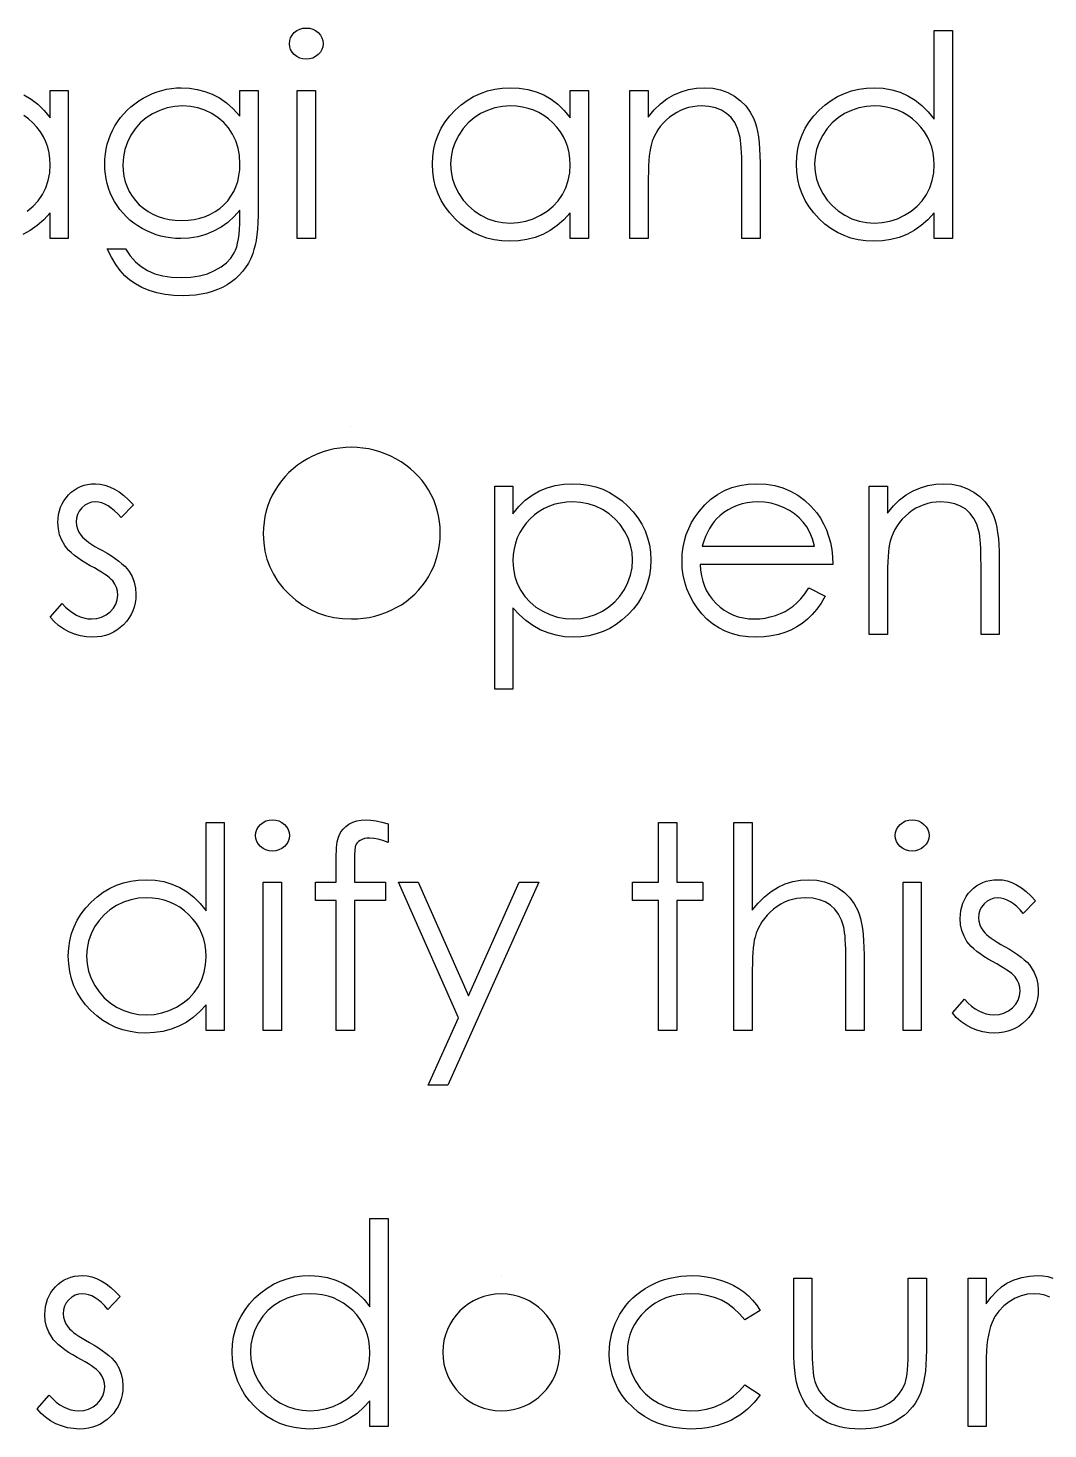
# Model space of a CAD drawing. Header units: millimetres. Extents: x 25 to 318, y 0 to 139.
# Drawn here: x 92.44 to 110.04, y 114.81 to 138.99 of the extents above; entities that cross this region are included whole.
import ezdxf

# ---------------------------------------------------------------- set-up
doc = ezdxf.new("R2010")
doc.units = ezdxf.units.MM

msp = doc.modelspace()

# ---------------------------------------------------------------- linework, layer by layer
at = {"color": 7, "linetype": 'Continuous'}
for p, q in [((98.007, 132.113), (98.007, 132.113)), ((100.611, 117.459), (100.611, 117.459))]:
    msp.add_line(p, q, dxfattribs=at)
at = {"color": 7, "linetype": 'Continuous', "flags": 128}
for points in [[(97.242, 138.991), (97.301, 138.986), (97.355, 138.971), (97.404, 138.946), (97.449, 138.912), (97.487, 138.87), (97.514, 138.824), (97.53, 138.774), (97.535, 138.72), (97.535, 138.72), (97.53, 138.668), (97.514, 138.619), (97.487, 138.573), (97.449, 138.532), (97.404, 138.497), (97.355, 138.472), (97.301, 138.457), (97.242, 138.452), (97.242, 138.452), (97.185, 138.457), (97.132, 138.472), (97.083, 138.497), (97.038, 138.532), (97.001, 138.573), (96.974, 138.619), (96.958, 138.668), (96.952, 138.72), (96.952, 138.72), (96.958, 138.774), (96.974, 138.824), (97.001, 138.87), (97.038, 138.912), (97.083, 138.946), (97.132, 138.971), (97.185, 138.986), (97.242, 138.991)], [(108.394, 138.946), (108.394, 135.356), (108.394, 135.356), (108.08, 135.356), (108.08, 135.356), (108.08, 135.799), (108.08, 135.799), (107.972, 135.681), (107.857, 135.58), (107.735, 135.496), (107.608, 135.428), (107.474, 135.377), (107.334, 135.341), (107.188, 135.318), (107.036, 135.311), (107.036, 135.311), (106.9, 135.318), (106.77, 135.336), (106.644, 135.366), (106.524, 135.408), (106.409, 135.463), (106.298, 135.529), (106.193, 135.608), (106.093, 135.699), (106.001, 135.799), (105.922, 135.903), (105.855, 136.013), (105.8, 136.129), (105.757, 136.249), (105.727, 136.375), (105.708, 136.506), (105.702, 136.642), (105.702, 136.642), (105.708, 136.775), (105.727, 136.904), (105.758, 137.028), (105.801, 137.147), (105.856, 137.26), (105.924, 137.369), (106.004, 137.474), (106.096, 137.572), (106.197, 137.663), (106.304, 137.741), (106.414, 137.808), (106.531, 137.862), (106.652, 137.905), (106.778, 137.935), (106.909, 137.952), (107.045, 137.959), (107.045, 137.959), (107.202, 137.95), (107.35, 137.925), (107.491, 137.882), (107.625, 137.823), (107.75, 137.748), (107.869, 137.655), (107.978, 137.545), (108.08, 137.419), (108.08, 137.419), (108.08, 138.946), (108.08, 138.946), (108.394, 138.946)], [(93.138, 137.914), (93.138, 135.356), (93.138, 135.356), (92.824, 135.356), (92.824, 135.356), (92.824, 135.799), (92.824, 135.799), (92.715, 135.681), (92.601, 135.58), (92.479, 135.496), (92.351, 135.428)], [(92.368, 137.835), (92.494, 137.764), (92.612, 137.674), (92.722, 137.567), (92.824, 137.441), (92.824, 137.441), (92.824, 137.914), (92.824, 137.914), (93.138, 137.914)], [(96.1, 137.914), (96.414, 137.914), (96.414, 137.914), (96.414, 135.884), (96.414, 135.884), (96.412, 135.754), (96.408, 135.634), (96.4, 135.522), (96.391, 135.42), (96.377, 135.326), (96.361, 135.242), (96.342, 135.166), (96.32, 135.1), (96.32, 135.1), (96.285, 135.014), (96.245, 134.934), (96.198, 134.859), (96.146, 134.789), (96.087, 134.724), (96.023, 134.664), (95.953, 134.608), (95.877, 134.558), (95.796, 134.514), (95.711, 134.476), (95.622, 134.443), (95.529, 134.417), (95.432, 134.396), (95.331, 134.381), (95.226, 134.372), (95.117, 134.369), (95.117, 134.369), (94.959, 134.375), (94.809, 134.393), (94.666, 134.422), (94.533, 134.463), (94.409, 134.514), (94.298, 134.573), (94.199, 134.64), (94.111, 134.715), (94.031, 134.803), (93.955, 134.909), (93.881, 135.034), (93.811, 135.177), (93.811, 135.177), (94.125, 135.177), (94.125, 135.177), (94.204, 135.059), (94.295, 134.958), (94.396, 134.872), (94.507, 134.804), (94.631, 134.751), (94.77, 134.713), (94.921, 134.691), (95.087, 134.683), (95.087, 134.683), (95.251, 134.691), (95.402, 134.713), (95.539, 134.751), (95.663, 134.804), (95.773, 134.868), (95.865, 134.94), (95.94, 135.02), (95.999, 135.108), (96.023, 135.158), (96.043, 135.215), (96.06, 135.279), (96.074, 135.351), (96.086, 135.431), (96.093, 135.517), (96.098, 135.612), (96.1, 135.714), (96.1, 135.714), (96.1, 135.846), (96.1, 135.846), (96.001, 135.735), (95.893, 135.637), (95.775, 135.553), (95.646, 135.482), (95.51, 135.427), (95.37, 135.388), (95.226, 135.364), (95.077, 135.356), (95.077, 135.356), (94.99, 135.359), (94.903, 135.367), (94.819, 135.381), (94.735, 135.4), (94.653, 135.424), (94.573, 135.454), (94.493, 135.489), (94.415, 135.53), (94.34, 135.576), (94.269, 135.625), (94.202, 135.677), (94.14, 135.734), (94.082, 135.794), (94.029, 135.858), (93.98, 135.926), (93.935, 135.998), (93.896, 136.072), (93.862, 136.149), (93.832, 136.226), (93.808, 136.306), (93.79, 136.388), (93.777, 136.471), (93.769, 136.557), (93.766, 136.643), (93.766, 136.643), (93.769, 136.73), (93.777, 136.817), (93.791, 136.901), (93.81, 136.984), (93.835, 137.065), (93.865, 137.145), (93.901, 137.223), (93.942, 137.3), (93.988, 137.374), (94.039, 137.444), (94.094, 137.51), (94.153, 137.572), (94.216, 137.631), (94.283, 137.685), (94.354, 137.735), (94.43, 137.781), (94.509, 137.823), (94.588, 137.859), (94.669, 137.889), (94.75, 137.915), (94.833, 137.934), (94.917, 137.948), (95.002, 137.956), (95.087, 137.959), (95.087, 137.959), (95.228, 137.952), (95.364, 137.931), (95.495, 137.898), (95.621, 137.85), (95.744, 137.786), (95.865, 137.7), (95.983, 137.594), (96.1, 137.467), (96.1, 137.467), (96.1, 137.914)], [(97.087, 137.914), (97.401, 137.914), (97.401, 137.914), (97.401, 135.356), (97.401, 135.356), (97.087, 135.356), (97.087, 135.356), (97.087, 137.914)], [(102.112, 137.914), (102.112, 135.356), (102.112, 135.356), (101.798, 135.356), (101.798, 135.356), (101.798, 135.799), (101.798, 135.799), (101.69, 135.681), (101.575, 135.58), (101.453, 135.496), (101.326, 135.428), (101.192, 135.377), (101.052, 135.341), (100.906, 135.318), (100.754, 135.311), (100.754, 135.311), (100.618, 135.318), (100.488, 135.336), (100.362, 135.366), (100.242, 135.408), (100.127, 135.463), (100.016, 135.529), (99.911, 135.608), (99.811, 135.699), (99.719, 135.799), (99.64, 135.903), (99.573, 136.013), (99.518, 136.129), (99.475, 136.249), (99.445, 136.375), (99.426, 136.506), (99.42, 136.642), (99.42, 136.642), (99.426, 136.775), (99.445, 136.904), (99.475, 137.028), (99.519, 137.147), (99.574, 137.26), (99.642, 137.369), (99.722, 137.474), (99.814, 137.572), (99.915, 137.663), (100.022, 137.741), (100.132, 137.808), (100.249, 137.862), (100.37, 137.905), (100.496, 137.935), (100.627, 137.952), (100.763, 137.959), (100.763, 137.959), (100.92, 137.951), (101.068, 137.928), (101.209, 137.889), (101.343, 137.835), (101.468, 137.764), (101.587, 137.674), (101.696, 137.567), (101.798, 137.441), (101.798, 137.441), (101.798, 137.914), (101.798, 137.914), (102.112, 137.914)], [(102.83, 137.914), (103.144, 137.914), (103.144, 137.914), (103.144, 137.453), (103.144, 137.453), (103.248, 137.576), (103.355, 137.682), (103.469, 137.769), (103.588, 137.838), (103.712, 137.891), (103.842, 137.929), (103.977, 137.951), (104.118, 137.959), (104.118, 137.959), (104.259, 137.95), (104.392, 137.923), (104.517, 137.877), (104.634, 137.814), (104.739, 137.736), (104.83, 137.645), (104.906, 137.541), (104.967, 137.425), (104.992, 137.359), (105.014, 137.285), (105.032, 137.203), (105.047, 137.112), (105.059, 137.012), (105.067, 136.904), (105.073, 136.787), (105.074, 136.662), (105.074, 136.662), (105.074, 135.356), (105.074, 135.356), (104.76, 135.356), (104.76, 135.356), (104.76, 136.559), (104.76, 136.559), (104.759, 136.664), (104.758, 136.759), (104.755, 136.845), (104.751, 136.923), (104.745, 136.991), (104.739, 137.05), (104.731, 137.101), (104.723, 137.141), (104.723, 137.141), (104.687, 137.259), (104.637, 137.361), (104.574, 137.448), (104.498, 137.518), (104.408, 137.574), (104.306, 137.613), (104.191, 137.637), (104.063, 137.645), (104.063, 137.645), (103.987, 137.642), (103.914, 137.633), (103.841, 137.617), (103.772, 137.596), (103.704, 137.568), (103.638, 137.535), (103.574, 137.495), (103.513, 137.45), (103.454, 137.399), (103.402, 137.347), (103.354, 137.291), (103.311, 137.232), (103.274, 137.17), (103.242, 137.106), (103.215, 137.038), (103.193, 136.967), (103.193, 136.967), (103.182, 136.916), (103.172, 136.854), (103.163, 136.783), (103.156, 136.702), (103.151, 136.611), (103.147, 136.511), (103.145, 136.401), (103.144, 136.281), (103.144, 136.281), (103.144, 135.356), (103.144, 135.356), (102.83, 135.356), (102.83, 135.356), (102.83, 137.914)], [(95.112, 137.645), (94.975, 137.636), (94.842, 137.611), (94.716, 137.57), (94.593, 137.511), (94.479, 137.438), (94.379, 137.352), (94.291, 137.253), (94.216, 137.141), (94.157, 137.021), (94.115, 136.896), (94.089, 136.765), (94.08, 136.631), (94.08, 136.631), (94.085, 136.529), (94.098, 136.432), (94.12, 136.339), (94.151, 136.251), (94.19, 136.167), (94.239, 136.088), (94.296, 136.012), (94.362, 135.942), (94.435, 135.879), (94.514, 135.823), (94.598, 135.777), (94.686, 135.738), (94.78, 135.709), (94.88, 135.687), (94.984, 135.675), (95.093, 135.67), (95.093, 135.67), (95.204, 135.675), (95.309, 135.687), (95.409, 135.708), (95.503, 135.738), (95.591, 135.776), (95.674, 135.822), (95.752, 135.877), (95.823, 135.94), (95.888, 136.01), (95.944, 136.086), (95.992, 136.167), (96.031, 136.252), (96.061, 136.343), (96.082, 136.44), (96.095, 136.542), (96.1, 136.649), (96.1, 136.649), (96.092, 136.789), (96.068, 136.92), (96.028, 137.044), (95.973, 137.16), (95.903, 137.266), (95.819, 137.361), (95.723, 137.443), (95.613, 137.514), (95.495, 137.571), (95.372, 137.612), (95.244, 137.636), (95.112, 137.645)], [(100.768, 137.645), (100.63, 137.636), (100.498, 137.612), (100.372, 137.57), (100.251, 137.513), (100.139, 137.441), (100.038, 137.354), (99.95, 137.256), (99.874, 137.143), (99.813, 137.022), (99.769, 136.897), (99.743, 136.77), (99.734, 136.639), (99.734, 136.639), (99.743, 136.508), (99.769, 136.381), (99.813, 136.256), (99.875, 136.134), (99.952, 136.02), (100.041, 135.92), (100.142, 135.833), (100.254, 135.759), (100.376, 135.7), (100.501, 135.659), (100.631, 135.634), (100.765, 135.625), (100.765, 135.625), (100.901, 135.634), (101.033, 135.658), (101.162, 135.7), (101.286, 135.758), (101.402, 135.83), (101.505, 135.914), (101.591, 136.01), (101.665, 136.118), (101.723, 136.235), (101.765, 136.36), (101.79, 136.491), (101.798, 136.629), (101.798, 136.629), (101.793, 136.735), (101.779, 136.837), (101.756, 136.934), (101.724, 137.027), (101.682, 137.115), (101.631, 137.199), (101.57, 137.279), (101.5, 137.354), (101.424, 137.422), (101.343, 137.481), (101.258, 137.531), (101.169, 137.572), (101.075, 137.604), (100.977, 137.626), (100.874, 137.64), (100.768, 137.645)], [(107.05, 137.645), (106.912, 137.636), (106.78, 137.612), (106.654, 137.57), (106.533, 137.513), (106.421, 137.441), (106.321, 137.354), (106.232, 137.256), (106.156, 137.143), (106.095, 137.022), (106.051, 136.897), (106.025, 136.77), (106.016, 136.639), (106.016, 136.639), (106.025, 136.508), (106.051, 136.381), (106.095, 136.256), (106.157, 136.134), (106.234, 136.02), (106.323, 135.92), (106.424, 135.833), (106.536, 135.759), (106.658, 135.7), (106.783, 135.659), (106.913, 135.634), (107.047, 135.625), (107.047, 135.625), (107.183, 135.634), (107.315, 135.658), (107.444, 135.7), (107.569, 135.758), (107.684, 135.83), (107.787, 135.914), (107.874, 136.01), (107.947, 136.118), (108.005, 136.235), (108.047, 136.36), (108.072, 136.491), (108.08, 136.629), (108.08, 136.629), (108.075, 136.735), (108.061, 136.837), (108.038, 136.934), (108.006, 137.027), (107.964, 137.115), (107.913, 137.199), (107.852, 137.279), (107.782, 137.354), (107.706, 137.422), (107.625, 137.481), (107.54, 137.531), (107.451, 137.572), (107.357, 137.604), (107.259, 137.626), (107.156, 137.64), (107.05, 137.645)], [(92.428, 135.83), (92.53, 135.914), (92.617, 136.01), (92.691, 136.118), (92.749, 136.235), (92.791, 136.36), (92.816, 136.491), (92.824, 136.629), (92.824, 136.629), (92.819, 136.735), (92.805, 136.837), (92.782, 136.934), (92.75, 137.027), (92.708, 137.115), (92.656, 137.199), (92.596, 137.279), (92.526, 137.354), (92.45, 137.422), (92.369, 137.481)], [(98.022, 131.754), (97.922, 131.751), (97.824, 131.741), (97.728, 131.726), (97.632, 131.704), (97.538, 131.675), (97.445, 131.641), (97.354, 131.6), (97.263, 131.553), (97.177, 131.501), (97.094, 131.444), (97.017, 131.383), (96.945, 131.318), (96.878, 131.249), (96.815, 131.175), (96.757, 131.097), (96.705, 131.014), (96.658, 130.928), (96.616, 130.84), (96.582, 130.749), (96.554, 130.656), (96.531, 130.56), (96.516, 130.462), (96.506, 130.362), (96.503, 130.259), (96.503, 130.259), (96.51, 130.107), (96.531, 129.962), (96.566, 129.823), (96.615, 129.69), (96.677, 129.563), (96.754, 129.441), (96.844, 129.326), (96.949, 129.217), (97.063, 129.117), (97.183, 129.031), (97.308, 128.958), (97.439, 128.899), (97.577, 128.852), (97.719, 128.819), (97.868, 128.798), (98.022, 128.792), (98.022, 128.792), (98.126, 128.795), (98.227, 128.804), (98.328, 128.819), (98.426, 128.841), (98.522, 128.869), (98.616, 128.902), (98.708, 128.941), (98.798, 128.987), (98.885, 129.038), (98.967, 129.094), (99.044, 129.154), (99.116, 129.218), (99.183, 129.287), (99.246, 129.361), (99.302, 129.439), (99.355, 129.521), (99.402, 129.608), (99.443, 129.696), (99.477, 129.786), (99.505, 129.88), (99.527, 129.975), (99.542, 130.072), (99.552, 130.173), (99.555, 130.275), (99.555, 130.275), (99.552, 130.377), (99.542, 130.476), (99.527, 130.573), (99.505, 130.668), (99.477, 130.759), (99.443, 130.849), (99.402, 130.935), (99.355, 131.02), (99.302, 131.102), (99.245, 131.179), (99.182, 131.252), (99.114, 131.32), (99.041, 131.385), (98.963, 131.445), (98.88, 131.501), (98.792, 131.553), (98.701, 131.6), (98.607, 131.641), (98.514, 131.675), (98.418, 131.704), (98.321, 131.726), (98.223, 131.741), (98.123, 131.751), (98.022, 131.754)], [(94.26, 130.762), (94.047, 130.542), (94.047, 130.542), (93.991, 130.605), (93.935, 130.66), (93.878, 130.706), (93.824, 130.744), (93.768, 130.774), (93.714, 130.795), (93.659, 130.807), (93.605, 130.811), (93.605, 130.811), (93.539, 130.805), (93.478, 130.785), (93.421, 130.753), (93.37, 130.708), (93.327, 130.654), (93.297, 130.596), (93.279, 130.534), (93.273, 130.467), (93.273, 130.467), (93.278, 130.407), (93.294, 130.349), (93.322, 130.291), (93.36, 130.235), (93.36, 130.235), (93.384, 130.206), (93.415, 130.177), (93.451, 130.145), (93.494, 130.113), (93.543, 130.079), (93.598, 130.045), (93.658, 130.009), (93.725, 129.971), (93.725, 129.971), (93.806, 129.925), (93.881, 129.88), (93.949, 129.834), (94.01, 129.789), (94.064, 129.744), (94.111, 129.7), (94.152, 129.656), (94.186, 129.612), (94.186, 129.612), (94.237, 129.522), (94.275, 129.426), (94.297, 129.324), (94.305, 129.217), (94.305, 129.217), (94.301, 129.141), (94.291, 129.068), (94.275, 128.998), (94.251, 128.932), (94.221, 128.867), (94.184, 128.806), (94.141, 128.748), (94.09, 128.693), (94.035, 128.642), (93.977, 128.599), (93.915, 128.562), (93.85, 128.532), (93.781, 128.508), (93.709, 128.491), (93.634, 128.482), (93.555, 128.478), (93.555, 128.478), (93.449, 128.484), (93.346, 128.501), (93.245, 128.53), (93.146, 128.57), (93.053, 128.62), (92.968, 128.68), (92.892, 128.748), (92.824, 128.824), (92.824, 128.824), (93.032, 129.061), (93.032, 129.061), (93.092, 128.998), (93.153, 128.944), (93.216, 128.897), (93.278, 128.859), (93.342, 128.83), (93.407, 128.809), (93.472, 128.796), (93.539, 128.792), (93.539, 128.792), (93.63, 128.8), (93.713, 128.823), (93.789, 128.861), (93.859, 128.915), (93.916, 128.979), (93.958, 129.049), (93.982, 129.123), (93.991, 129.204), (93.991, 129.204), (93.985, 129.27), (93.969, 129.333), (93.942, 129.392), (93.904, 129.448), (93.904, 129.448), (93.88, 129.474), (93.848, 129.503), (93.81, 129.534), (93.765, 129.566), (93.713, 129.6), (93.654, 129.635), (93.589, 129.672), (93.517, 129.711), (93.517, 129.711), (93.439, 129.755), (93.367, 129.8), (93.303, 129.844), (93.244, 129.887), (93.192, 129.931), (93.147, 129.974), (93.108, 130.018), (93.076, 130.06), (93.076, 130.06), (93.024, 130.15), (92.988, 130.246), (92.966, 130.347), (92.959, 130.454), (92.959, 130.454), (92.961, 130.525), (92.97, 130.593), (92.984, 130.657), (93.004, 130.719), (93.03, 130.777), (93.062, 130.832), (93.099, 130.885), (93.142, 130.934), (93.189, 130.979), (93.24, 131.017), (93.293, 131.05), (93.349, 131.078), (93.409, 131.099), (93.471, 131.114), (93.536, 131.123), (93.605, 131.125), (93.605, 131.125), (93.686, 131.12), (93.768, 131.103), (93.85, 131.074), (93.932, 131.034), (94.013, 130.983), (94.095, 130.921), (94.178, 130.847), (94.26, 130.762)], [(100.497, 131.081), (100.811, 131.081), (100.811, 131.081), (100.811, 130.607), (100.811, 130.607), (100.914, 130.734), (101.024, 130.841), (101.142, 130.931), (101.268, 131.001), (101.401, 131.055), (101.541, 131.095), (101.689, 131.118), (101.845, 131.125), (101.845, 131.125), (101.981, 131.119), (102.112, 131.102), (102.239, 131.071), (102.36, 131.029), (102.476, 130.975), (102.587, 130.908), (102.694, 130.83), (102.795, 130.739), (102.887, 130.64), (102.967, 130.536), (103.035, 130.427), (103.09, 130.314), (103.134, 130.194), (103.165, 130.071), (103.183, 129.942), (103.189, 129.809), (103.189, 129.809), (103.183, 129.673), (103.165, 129.542), (103.135, 129.416), (103.092, 129.296), (103.036, 129.18), (102.969, 129.07), (102.89, 128.965), (102.798, 128.866), (102.698, 128.775), (102.593, 128.696), (102.482, 128.629), (102.367, 128.575), (102.246, 128.533), (102.121, 128.503), (101.99, 128.484), (101.854, 128.478), (101.854, 128.478), (101.702, 128.486), (101.556, 128.51), (101.416, 128.55), (101.282, 128.606), (101.155, 128.677), (101.034, 128.765), (100.92, 128.868), (100.811, 128.986), (100.811, 128.986), (100.811, 127.581), (100.811, 127.581), (100.497, 127.581), (100.497, 127.581), (100.497, 131.081)], [(105.917, 129.331), (106.196, 129.184), (106.196, 129.184), (106.127, 129.067), (106.053, 128.962), (105.975, 128.868), (105.891, 128.787), (105.802, 128.716), (105.708, 128.654), (105.607, 128.601), (105.502, 128.557), (105.391, 128.522), (105.272, 128.498), (105.147, 128.483), (105.014, 128.478), (105.014, 128.478), (104.867, 128.484), (104.728, 128.503), (104.598, 128.535), (104.475, 128.579), (104.362, 128.636), (104.256, 128.705), (104.158, 128.787), (104.069, 128.882), (103.989, 128.984), (103.919, 129.09), (103.861, 129.199), (103.813, 129.312), (103.775, 129.428), (103.749, 129.547), (103.733, 129.669), (103.728, 129.795), (103.728, 129.795), (103.733, 129.913), (103.746, 130.028), (103.769, 130.139), (103.801, 130.248), (103.843, 130.353), (103.893, 130.454), (103.954, 130.553), (104.022, 130.649), (104.022, 130.649), (104.12, 130.76), (104.225, 130.858), (104.338, 130.939), (104.459, 131.006), (104.588, 131.058), (104.725, 131.096), (104.869, 131.118), (105.022, 131.125), (105.022, 131.125), (105.179, 131.118), (105.328, 131.094), (105.469, 131.055), (105.602, 131), (105.727, 130.929), (105.843, 130.842), (105.952, 130.74), (106.052, 130.622), (106.052, 130.622), (106.117, 130.53), (106.172, 130.433), (106.22, 130.33), (106.258, 130.222), (106.289, 130.109), (106.311, 129.99), (106.325, 129.865), (106.33, 129.734), (106.33, 129.734), (104.042, 129.734), (104.042, 129.734), (104.048, 129.633), (104.062, 129.537), (104.085, 129.445), (104.116, 129.358), (104.153, 129.276), (104.2, 129.198), (104.254, 129.125), (104.317, 129.056), (104.385, 128.995), (104.458, 128.941), (104.534, 128.895), (104.615, 128.858), (104.699, 128.829), (104.787, 128.809), (104.879, 128.796), (104.975, 128.792), (104.975, 128.792), (105.069, 128.796), (105.161, 128.807), (105.252, 128.826), (105.342, 128.852), (105.428, 128.884), (105.507, 128.922), (105.579, 128.964), (105.645, 129.011), (105.709, 129.068), (105.776, 129.141), (105.845, 129.228), (105.917, 129.331)], [(106.959, 131.081), (107.273, 131.081), (107.273, 131.081), (107.273, 130.619), (107.273, 130.619), (107.376, 130.743), (107.484, 130.849), (107.597, 130.935), (107.716, 131.005), (107.841, 131.057), (107.97, 131.095), (108.106, 131.118), (108.246, 131.125), (108.246, 131.125), (108.387, 131.116), (108.521, 131.09), (108.645, 131.044), (108.762, 130.981), (108.867, 130.903), (108.958, 130.811), (109.034, 130.708), (109.095, 130.591), (109.12, 130.526), (109.142, 130.452), (109.16, 130.37), (109.175, 130.279), (109.187, 130.179), (109.195, 130.071), (109.201, 129.954), (109.202, 129.829), (109.202, 129.829), (109.202, 128.523), (109.202, 128.523), (108.888, 128.523), (108.888, 128.523), (108.888, 129.726), (108.888, 129.726), (108.887, 129.83), (108.886, 129.926), (108.883, 130.012), (108.879, 130.09), (108.873, 130.158), (108.867, 130.217), (108.859, 130.267), (108.851, 130.308), (108.851, 130.308), (108.815, 130.426), (108.765, 130.528), (108.702, 130.614), (108.626, 130.685), (108.536, 130.741), (108.434, 130.78), (108.319, 130.804), (108.191, 130.811), (108.191, 130.811), (108.115, 130.809), (108.042, 130.799), (107.97, 130.784), (107.9, 130.763), (107.832, 130.735), (107.766, 130.702), (107.702, 130.662), (107.641, 130.616), (107.583, 130.566), (107.53, 130.513), (107.482, 130.457), (107.44, 130.398), (107.402, 130.337), (107.37, 130.272), (107.343, 130.204), (107.321, 130.134), (107.321, 130.134), (107.31, 130.082), (107.3, 130.02), (107.292, 129.95), (107.285, 129.868), (107.28, 129.778), (107.275, 129.678), (107.273, 129.568), (107.273, 129.448), (107.273, 129.448), (107.273, 128.523), (107.273, 128.523), (106.959, 128.523), (106.959, 128.523), (106.959, 131.081)], [(101.842, 130.811), (101.735, 130.807), (101.633, 130.793), (101.535, 130.771), (101.441, 130.738), (101.351, 130.698), (101.266, 130.648), (101.185, 130.588), (101.108, 130.52), (101.039, 130.445), (100.979, 130.366), (100.928, 130.282), (100.885, 130.194), (100.853, 130.101), (100.83, 130.004), (100.816, 129.902), (100.811, 129.796), (100.811, 129.796), (100.82, 129.657), (100.844, 129.526), (100.885, 129.401), (100.944, 129.284), (101.017, 129.177), (101.106, 129.081), (101.208, 128.997), (101.324, 128.925), (101.45, 128.866), (101.579, 128.825), (101.711, 128.801), (101.847, 128.792), (101.847, 128.792), (101.98, 128.801), (102.109, 128.826), (102.234, 128.867), (102.355, 128.926), (102.468, 129), (102.569, 129.087), (102.657, 129.187), (102.734, 129.3), (102.795, 129.422), (102.84, 129.547), (102.866, 129.675), (102.875, 129.805), (102.875, 129.805), (102.867, 129.936), (102.84, 130.064), (102.797, 130.189), (102.735, 130.309), (102.659, 130.422), (102.571, 130.521), (102.471, 130.607), (102.358, 130.68), (102.237, 130.737), (102.111, 130.778), (101.979, 130.803), (101.842, 130.811)], [(106.016, 130.049), (105.979, 130.173), (105.934, 130.283), (105.881, 130.381), (105.821, 130.465), (105.752, 130.539), (105.672, 130.606), (105.582, 130.665), (105.482, 130.716), (105.375, 130.758), (105.265, 130.788), (105.153, 130.806), (105.038, 130.811), (105.038, 130.811), (104.944, 130.808), (104.853, 130.797), (104.765, 130.778), (104.682, 130.752), (104.601, 130.717), (104.524, 130.677), (104.45, 130.628), (104.379, 130.572), (104.379, 130.572), (104.33, 130.525), (104.284, 130.473), (104.242, 130.417), (104.202, 130.354), (104.166, 130.286), (104.132, 130.212), (104.102, 130.133), (104.075, 130.049), (104.075, 130.049), (106.016, 130.049)], [(95.83, 125.279), (95.83, 121.69), (95.83, 121.69), (95.516, 121.69), (95.516, 121.69), (95.516, 122.132), (95.516, 122.132), (95.408, 122.014), (95.293, 121.913), (95.171, 121.829), (95.044, 121.762), (94.91, 121.711), (94.77, 121.674), (94.624, 121.652), (94.472, 121.645), (94.472, 121.645), (94.336, 121.651), (94.206, 121.669), (94.08, 121.699), (93.96, 121.741), (93.845, 121.796), (93.734, 121.863), (93.629, 121.941), (93.529, 122.032), (93.437, 122.132), (93.357, 122.236), (93.291, 122.347), (93.235, 122.462), (93.193, 122.583), (93.163, 122.708), (93.144, 122.839), (93.138, 122.975), (93.138, 122.975), (93.144, 123.109), (93.163, 123.238), (93.193, 123.361), (93.237, 123.48), (93.292, 123.594), (93.36, 123.702), (93.44, 123.807), (93.532, 123.906), (93.633, 123.996), (93.74, 124.075), (93.85, 124.141), (93.967, 124.195), (94.088, 124.238), (94.214, 124.268), (94.345, 124.286), (94.481, 124.292), (94.481, 124.292), (94.638, 124.284), (94.786, 124.258), (94.927, 124.216), (95.061, 124.157), (95.186, 124.081), (95.305, 123.989), (95.414, 123.878), (95.516, 123.752), (95.516, 123.752), (95.516, 125.279), (95.516, 125.279), (95.83, 125.279)], [(96.659, 125.324), (96.717, 125.319), (96.771, 125.305), (96.821, 125.279), (96.866, 125.245), (96.904, 125.204), (96.93, 125.157), (96.947, 125.108), (96.952, 125.054), (96.952, 125.054), (96.947, 125.001), (96.93, 124.952), (96.904, 124.906), (96.866, 124.865), (96.821, 124.831), (96.771, 124.805), (96.717, 124.791), (96.659, 124.786), (96.659, 124.786), (96.602, 124.791), (96.549, 124.805), (96.499, 124.831), (96.454, 124.865), (96.417, 124.906), (96.391, 124.952), (96.374, 125.001), (96.369, 125.054), (96.369, 125.054), (96.374, 125.108), (96.391, 125.157), (96.417, 125.204), (96.454, 125.245), (96.499, 125.279), (96.549, 125.305), (96.602, 125.319), (96.659, 125.324)], [(98.657, 125.258), (98.657, 124.932), (98.657, 124.932), (98.568, 124.966), (98.485, 124.99), (98.408, 125.005), (98.339, 125.01), (98.339, 125.01), (98.292, 125.007), (98.249, 125), (98.21, 124.988), (98.175, 124.97), (98.145, 124.949), (98.122, 124.927), (98.104, 124.904), (98.093, 124.878), (98.089, 124.863), (98.086, 124.842), (98.082, 124.815), (98.08, 124.784), (98.078, 124.746), (98.077, 124.704), (98.076, 124.655), (98.076, 124.602), (98.076, 124.602), (98.076, 124.247), (98.076, 124.247), (98.612, 124.247), (98.612, 124.247), (98.612, 123.933), (98.612, 123.933), (98.075, 123.933), (98.075, 123.933), (98.074, 121.69), (98.074, 121.69), (97.76, 121.69), (97.76, 121.69), (97.76, 123.933), (97.76, 123.933), (97.401, 123.933), (97.401, 123.933), (97.401, 124.247), (97.401, 124.247), (97.76, 124.247), (97.76, 124.247), (97.76, 124.656), (97.76, 124.656), (97.761, 124.724), (97.763, 124.786), (97.767, 124.844), (97.772, 124.897), (97.779, 124.944), (97.789, 124.987), (97.798, 125.025), (97.81, 125.057), (97.84, 125.115), (97.878, 125.166), (97.925, 125.211), (97.981, 125.251), (98.045, 125.283), (98.115, 125.306), (98.192, 125.319), (98.274, 125.324), (98.274, 125.324), (98.359, 125.32), (98.45, 125.308), (98.55, 125.287), (98.657, 125.258)], [(103.324, 125.279), (103.638, 125.279), (103.638, 125.279), (103.638, 124.247), (103.638, 124.247), (104.087, 124.247), (104.087, 124.247), (104.087, 123.933), (104.087, 123.933), (103.638, 123.933), (103.638, 123.933), (103.638, 121.69), (103.638, 121.69), (103.324, 121.69), (103.324, 121.69), (103.324, 123.933), (103.324, 123.933), (102.875, 123.933), (102.875, 123.933), (102.875, 124.247), (102.875, 124.247), (103.324, 124.247), (103.324, 124.247), (103.324, 125.279)], [(104.625, 125.279), (104.939, 125.279), (104.939, 125.279), (104.939, 123.764), (104.939, 123.764), (105.043, 123.888), (105.152, 123.996), (105.266, 124.087), (105.385, 124.16), (105.509, 124.218), (105.639, 124.259), (105.773, 124.284), (105.912, 124.292), (105.912, 124.292), (106.054, 124.283), (106.187, 124.256), (106.312, 124.211), (106.429, 124.148), (106.534, 124.069), (106.625, 123.979), (106.701, 123.875), (106.762, 123.759), (106.787, 123.694), (106.809, 123.62), (106.827, 123.538), (106.842, 123.447), (106.853, 123.346), (106.862, 123.238), (106.867, 123.121), (106.869, 122.996), (106.869, 122.996), (106.869, 121.69), (106.869, 121.69), (106.555, 121.69), (106.555, 121.69), (106.555, 122.893), (106.555, 122.893), (106.554, 122.997), (106.553, 123.093), (106.55, 123.179), (106.546, 123.257), (106.541, 123.325), (106.534, 123.383), (106.527, 123.434), (106.518, 123.475), (106.518, 123.475), (106.48, 123.592), (106.43, 123.695), (106.367, 123.781), (106.29, 123.852), (106.201, 123.907), (106.1, 123.946), (105.985, 123.97), (105.857, 123.978), (105.857, 123.978), (105.781, 123.975), (105.708, 123.966), (105.636, 123.951), (105.566, 123.93), (105.498, 123.902), (105.433, 123.869), (105.369, 123.829), (105.307, 123.783), (105.249, 123.733), (105.197, 123.68), (105.149, 123.624), (105.106, 123.565), (105.069, 123.503), (105.037, 123.439), (105.009, 123.371), (104.988, 123.301), (104.988, 123.301), (104.976, 123.25), (104.967, 123.189), (104.958, 123.118), (104.951, 123.036), (104.946, 122.946), (104.942, 122.845), (104.94, 122.735), (104.939, 122.614), (104.939, 122.614), (104.939, 121.69), (104.939, 121.69), (104.625, 121.69), (104.625, 121.69), (104.625, 125.279)], [(107.697, 125.324), (107.756, 125.319), (107.81, 125.305), (107.859, 125.279), (107.904, 125.245), (107.942, 125.204), (107.969, 125.157), (107.985, 125.108), (107.991, 125.054), (107.991, 125.054), (107.985, 125.001), (107.969, 124.952), (107.942, 124.906), (107.904, 124.865), (107.859, 124.831), (107.81, 124.805), (107.756, 124.791), (107.698, 124.786), (107.698, 124.786), (107.64, 124.791), (107.587, 124.805), (107.538, 124.831), (107.493, 124.865), (107.456, 124.906), (107.429, 124.952), (107.413, 125.001), (107.407, 125.054), (107.407, 125.054), (107.413, 125.108), (107.429, 125.157), (107.456, 125.204), (107.493, 125.245), (107.538, 125.279), (107.587, 125.305), (107.64, 125.319), (107.698, 125.324)], [(109.83, 123.928), (109.617, 123.709), (109.617, 123.709), (109.561, 123.772), (109.505, 123.827), (109.449, 123.873), (109.394, 123.911), (109.339, 123.94), (109.284, 123.961), (109.229, 123.974), (109.175, 123.978), (109.175, 123.978), (109.11, 123.972), (109.049, 123.952), (108.992, 123.92), (108.941, 123.874), (108.898, 123.82), (108.868, 123.763), (108.849, 123.7), (108.843, 123.634), (108.843, 123.634), (108.849, 123.573), (108.865, 123.515), (108.892, 123.458), (108.93, 123.402), (108.93, 123.402), (108.955, 123.373), (108.985, 123.344), (109.022, 123.312), (109.065, 123.28), (109.114, 123.246), (109.168, 123.212), (109.229, 123.175), (109.295, 123.138), (109.295, 123.138), (109.377, 123.092), (109.451, 123.046), (109.519, 123.001), (109.58, 122.956), (109.634, 122.911), (109.682, 122.867), (109.722, 122.823), (109.756, 122.779), (109.756, 122.779), (109.808, 122.689), (109.846, 122.593), (109.868, 122.491), (109.875, 122.384), (109.875, 122.384), (109.872, 122.308), (109.862, 122.235), (109.845, 122.165), (109.822, 122.098), (109.791, 122.034), (109.755, 121.973), (109.711, 121.915), (109.661, 121.859), (109.605, 121.809), (109.547, 121.765), (109.485, 121.729), (109.42, 121.699), (109.351, 121.675), (109.279, 121.658), (109.204, 121.648), (109.126, 121.645), (109.126, 121.645), (109.02, 121.65), (108.917, 121.668), (108.816, 121.697), (108.717, 121.737), (108.624, 121.787), (108.539, 121.847), (108.462, 121.915), (108.394, 121.991), (108.394, 121.991), (108.603, 122.228), (108.603, 122.228), (108.663, 122.165), (108.724, 122.11), (108.786, 122.064), (108.849, 122.026), (108.913, 121.997), (108.978, 121.976), (109.043, 121.963), (109.11, 121.959), (109.11, 121.959), (109.2, 121.967), (109.283, 121.99), (109.36, 122.028), (109.429, 122.081), (109.487, 122.145), (109.528, 122.215), (109.553, 122.29), (109.561, 122.37), (109.561, 122.37), (109.556, 122.437), (109.539, 122.5), (109.513, 122.559), (109.475, 122.614), (109.475, 122.614), (109.45, 122.641), (109.419, 122.67), (109.38, 122.701), (109.335, 122.733), (109.283, 122.766), (109.225, 122.802), (109.159, 122.839), (109.087, 122.878), (109.087, 122.878), (109.009, 122.922), (108.938, 122.966), (108.873, 123.01), (108.814, 123.054), (108.763, 123.097), (108.718, 123.141), (108.678, 123.184), (108.646, 123.227), (108.646, 123.227), (108.595, 123.316), (108.559, 123.412), (108.536, 123.513), (108.529, 123.621), (108.529, 123.621), (108.532, 123.692), (108.54, 123.759), (108.555, 123.824), (108.575, 123.885), (108.601, 123.944), (108.632, 123.999), (108.669, 124.052), (108.712, 124.101), (108.76, 124.146), (108.81, 124.184), (108.863, 124.217), (108.92, 124.244), (108.979, 124.265), (109.042, 124.28), (109.107, 124.289), (109.175, 124.292), (109.175, 124.292), (109.257, 124.287), (109.338, 124.27), (109.42, 124.241), (109.502, 124.201), (109.584, 124.15), (109.666, 124.087), (109.748, 124.014), (109.83, 123.928)], [(96.503, 124.247), (96.818, 124.247), (96.818, 124.247), (96.818, 121.69), (96.818, 121.69), (96.503, 121.69), (96.503, 121.69), (96.503, 124.247)], [(98.837, 124.247), (99.175, 124.247), (99.175, 124.247), (100.041, 122.288), (100.041, 122.288), (100.92, 124.247), (100.92, 124.247), (101.26, 124.247), (101.26, 124.247), (99.689, 120.747), (99.689, 120.747), (99.35, 120.747), (99.35, 120.747), (99.871, 121.908), (99.871, 121.908), (98.837, 124.247)], [(107.542, 124.247), (107.856, 124.247), (107.856, 124.247), (107.856, 121.69), (107.856, 121.69), (107.542, 121.69), (107.542, 121.69), (107.542, 124.247)], [(94.486, 123.978), (94.348, 123.97), (94.216, 123.945), (94.09, 123.904), (93.969, 123.846), (93.857, 123.774), (93.756, 123.688), (93.668, 123.589), (93.592, 123.476), (93.531, 123.355), (93.487, 123.231), (93.461, 123.103), (93.452, 122.972), (93.452, 122.972), (93.461, 122.842), (93.487, 122.714), (93.531, 122.589), (93.593, 122.467), (93.67, 122.354), (93.759, 122.253), (93.859, 122.166), (93.972, 122.093), (94.094, 122.034), (94.219, 121.992), (94.349, 121.967), (94.483, 121.959), (94.483, 121.959), (94.619, 121.967), (94.751, 121.992), (94.88, 122.033), (95.004, 122.091), (95.12, 122.164), (95.222, 122.248), (95.309, 122.344), (95.383, 122.451), (95.441, 122.568), (95.483, 122.693), (95.508, 122.824), (95.516, 122.963), (95.516, 122.963), (95.511, 123.069), (95.497, 123.17), (95.474, 123.268), (95.442, 123.36), (95.4, 123.449), (95.349, 123.533), (95.288, 123.612), (95.218, 123.687), (95.142, 123.755), (95.061, 123.815), (94.976, 123.864), (94.887, 123.905), (94.793, 123.937), (94.695, 123.96), (94.592, 123.974), (94.486, 123.978)], [(98.657, 118.446), (98.657, 114.856), (98.657, 114.856), (98.343, 114.856), (98.343, 114.856), (98.343, 115.299), (98.343, 115.299), (98.234, 115.181), (98.12, 115.08), (97.998, 114.996), (97.871, 114.928), (97.737, 114.877), (97.597, 114.841), (97.451, 114.818), (97.298, 114.811), (97.298, 114.811), (97.163, 114.818), (97.033, 114.836), (96.907, 114.866), (96.787, 114.908), (96.672, 114.963), (96.561, 115.029), (96.456, 115.108), (96.355, 115.199), (96.264, 115.299), (96.184, 115.403), (96.118, 115.513), (96.062, 115.629), (96.02, 115.749), (95.99, 115.875), (95.971, 116.006), (95.965, 116.142), (95.965, 116.142), (95.971, 116.275), (95.99, 116.404), (96.02, 116.528), (96.064, 116.647), (96.119, 116.76), (96.187, 116.869), (96.266, 116.974), (96.359, 117.072), (96.46, 117.163), (96.567, 117.241), (96.677, 117.308), (96.794, 117.362), (96.915, 117.405), (97.041, 117.435), (97.172, 117.452), (97.308, 117.459), (97.308, 117.459), (97.465, 117.45), (97.613, 117.425), (97.754, 117.382), (97.887, 117.323), (98.013, 117.248), (98.131, 117.155), (98.241, 117.045), (98.343, 116.919), (98.343, 116.919), (98.343, 118.446), (98.343, 118.446), (98.657, 118.446)], [(94.035, 117.095), (93.822, 116.875), (93.822, 116.875), (93.766, 116.939), (93.71, 116.993), (93.654, 117.04), (93.599, 117.077), (93.544, 117.107), (93.489, 117.128), (93.435, 117.14), (93.381, 117.145), (93.381, 117.145), (93.315, 117.138), (93.254, 117.119), (93.197, 117.087), (93.146, 117.041), (93.103, 116.987), (93.073, 116.929), (93.055, 116.867), (93.048, 116.8), (93.048, 116.8), (93.054, 116.74), (93.07, 116.682), (93.097, 116.624), (93.135, 116.568), (93.135, 116.568), (93.16, 116.54), (93.191, 116.51), (93.227, 116.479), (93.27, 116.446), (93.319, 116.413), (93.374, 116.378), (93.434, 116.342), (93.501, 116.305), (93.501, 116.305), (93.582, 116.258), (93.656, 116.213), (93.724, 116.167), (93.785, 116.122), (93.839, 116.078), (93.887, 116.033), (93.928, 115.989), (93.961, 115.946), (93.961, 115.946), (94.013, 115.855), (94.051, 115.759), (94.073, 115.658), (94.08, 115.55), (94.08, 115.55), (94.077, 115.475), (94.067, 115.402), (94.05, 115.332), (94.027, 115.265), (93.996, 115.2), (93.96, 115.139), (93.916, 115.081), (93.866, 115.026), (93.81, 114.975), (93.752, 114.932), (93.691, 114.895), (93.625, 114.865), (93.557, 114.842), (93.484, 114.825), (93.409, 114.815), (93.331, 114.811), (93.331, 114.811), (93.225, 114.817), (93.122, 114.834), (93.021, 114.863), (92.922, 114.903), (92.829, 114.954), (92.744, 115.013), (92.668, 115.081), (92.6, 115.158), (92.6, 115.158), (92.808, 115.395), (92.808, 115.395), (92.868, 115.332), (92.929, 115.277), (92.992, 115.231), (93.054, 115.193), (93.118, 115.163), (93.183, 115.142), (93.248, 115.13), (93.315, 115.125), (93.315, 115.125), (93.405, 115.133), (93.489, 115.156), (93.565, 115.194), (93.634, 115.248), (93.692, 115.312), (93.733, 115.382), (93.758, 115.456), (93.766, 115.537), (93.766, 115.537), (93.761, 115.604), (93.745, 115.667), (93.718, 115.726), (93.68, 115.781), (93.68, 115.781), (93.655, 115.808), (93.624, 115.836), (93.585, 115.867), (93.54, 115.9), (93.489, 115.933), (93.43, 115.968), (93.365, 116.005), (93.292, 116.045), (93.292, 116.045), (93.214, 116.089), (93.143, 116.133), (93.078, 116.177), (93.02, 116.221), (92.968, 116.264), (92.923, 116.308), (92.884, 116.351), (92.851, 116.394), (92.851, 116.394), (92.8, 116.483), (92.764, 116.579), (92.741, 116.68), (92.734, 116.788), (92.734, 116.788), (92.737, 116.859), (92.745, 116.926), (92.76, 116.99), (92.78, 117.052), (92.806, 117.11), (92.837, 117.166), (92.874, 117.218), (92.917, 117.267), (92.965, 117.312), (93.015, 117.351), (93.069, 117.384), (93.125, 117.411), (93.184, 117.432), (93.247, 117.447), (93.312, 117.456), (93.381, 117.459), (93.381, 117.459), (93.462, 117.453), (93.543, 117.436), (93.625, 117.408), (93.707, 117.368), (93.789, 117.316), (93.871, 117.254), (93.953, 117.18), (94.035, 117.095)], [(105.074, 116.859), (104.811, 116.696), (104.811, 116.696), (104.722, 116.801), (104.625, 116.892), (104.52, 116.969), (104.408, 117.033), (104.287, 117.082), (104.159, 117.117), (104.024, 117.138), (103.88, 117.145), (103.88, 117.145), (103.765, 117.14), (103.654, 117.126), (103.549, 117.103), (103.449, 117.072), (103.353, 117.03), (103.263, 116.98), (103.177, 116.921), (103.097, 116.852), (103.024, 116.777), (102.961, 116.698), (102.907, 116.615), (102.863, 116.528), (102.829, 116.438), (102.805, 116.343), (102.79, 116.244), (102.785, 116.142), (102.785, 116.142), (102.795, 116.008), (102.821, 115.878), (102.866, 115.752), (102.929, 115.63), (103.007, 115.517), (103.099, 115.417), (103.203, 115.331), (103.322, 115.258), (103.451, 115.2), (103.587, 115.158), (103.731, 115.134), (103.882, 115.125), (103.882, 115.125), (104.021, 115.132), (104.153, 115.154), (104.279, 115.189), (104.399, 115.238), (104.512, 115.301), (104.618, 115.378), (104.718, 115.469), (104.811, 115.574), (104.811, 115.574), (105.074, 115.402), (105.074, 115.402), (105.026, 115.334), (104.974, 115.269), (104.918, 115.209), (104.859, 115.153), (104.796, 115.1), (104.728, 115.052), (104.656, 115.007), (104.581, 114.966), (104.503, 114.93), (104.421, 114.898), (104.338, 114.872), (104.251, 114.85), (104.162, 114.833), (104.069, 114.821), (103.975, 114.813), (103.877, 114.811), (103.877, 114.811), (103.728, 114.817), (103.587, 114.835), (103.452, 114.865), (103.323, 114.906), (103.2, 114.959), (103.083, 115.025), (102.974, 115.102), (102.871, 115.191), (102.777, 115.288), (102.696, 115.391), (102.628, 115.498), (102.572, 115.611), (102.527, 115.73), (102.497, 115.853), (102.478, 115.981), (102.471, 116.114), (102.471, 116.114), (102.474, 116.204), (102.483, 116.294), (102.497, 116.381), (102.518, 116.467), (102.544, 116.551), (102.577, 116.634), (102.614, 116.714), (102.658, 116.793), (102.707, 116.87), (102.76, 116.941), (102.818, 117.009), (102.88, 117.072), (102.946, 117.131), (103.017, 117.186), (103.093, 117.237), (103.172, 117.283), (103.255, 117.324), (103.34, 117.36), (103.428, 117.39), (103.518, 117.415), (103.611, 117.434), (103.705, 117.448), (103.803, 117.456), (103.903, 117.459), (103.903, 117.459), (104.029, 117.454), (104.153, 117.439), (104.274, 117.415), (104.393, 117.381), (104.507, 117.339), (104.612, 117.291), (104.707, 117.237), (104.794, 117.178), (104.873, 117.111), (104.946, 117.036), (105.014, 116.952), (105.074, 116.859)], [(105.657, 117.414), (105.971, 117.414), (105.971, 117.414), (105.971, 116.228), (105.971, 116.228), (105.972, 116.123), (105.974, 116.028), (105.978, 115.94), (105.984, 115.861), (105.991, 115.791), (105.999, 115.728), (106.009, 115.675), (106.021, 115.63), (106.021, 115.63), (106.042, 115.573), (106.067, 115.519), (106.096, 115.468), (106.129, 115.421), (106.167, 115.376), (106.209, 115.334), (106.255, 115.296), (106.305, 115.261), (106.415, 115.202), (106.536, 115.159), (106.666, 115.134), (106.806, 115.125), (106.806, 115.125), (106.947, 115.134), (107.076, 115.158), (107.193, 115.2), (107.3, 115.257), (107.393, 115.328), (107.471, 115.41), (107.533, 115.502), (107.58, 115.604), (107.58, 115.604), (107.592, 115.646), (107.602, 115.698), (107.611, 115.761), (107.619, 115.834), (107.625, 115.917), (107.628, 116.01), (107.631, 116.114), (107.632, 116.228), (107.632, 116.228), (107.632, 117.414), (107.632, 117.414), (107.946, 117.414), (107.946, 117.414), (107.946, 116.169), (107.946, 116.169), (107.944, 116.042), (107.938, 115.923), (107.928, 115.811), (107.914, 115.709), (107.897, 115.613), (107.875, 115.527), (107.849, 115.449), (107.82, 115.378), (107.786, 115.313), (107.749, 115.252), (107.707, 115.195), (107.662, 115.141), (107.612, 115.09), (107.559, 115.044), (107.501, 115.001), (107.44, 114.961), (107.374, 114.926), (107.305, 114.895), (107.231, 114.87), (107.154, 114.849), (107.072, 114.832), (106.987, 114.82), (106.898, 114.813), (106.804, 114.811), (106.804, 114.811), (106.71, 114.813), (106.621, 114.82), (106.535, 114.832), (106.453, 114.849), (106.375, 114.87), (106.302, 114.895), (106.231, 114.926), (106.166, 114.961), (106.104, 115.001), (106.046, 115.044), (105.992, 115.091), (105.942, 115.142), (105.896, 115.196), (105.855, 115.254), (105.817, 115.316), (105.783, 115.381), (105.754, 115.453), (105.728, 115.533), (105.706, 115.622), (105.689, 115.719), (105.675, 115.824), (105.665, 115.938), (105.659, 116.061), (105.657, 116.192), (105.657, 116.192), (105.657, 117.414)], [(108.664, 117.414), (108.978, 117.414), (108.978, 117.414), (108.978, 116.969), (108.978, 116.969), (109.065, 117.084), (109.153, 117.183), (109.242, 117.264), (109.333, 117.329), (109.333, 117.329), (109.459, 117.386), (109.59, 117.427), (109.723, 117.45), (109.86, 117.459), (109.86, 117.459), (109.952, 117.454), (110.042, 117.441), (110.13, 117.417)], [(110.075, 117.089), (109.992, 117.12), (109.902, 117.138), (109.805, 117.145), (109.805, 117.145), (109.692, 117.136), (109.581, 117.11), (109.475, 117.068), (109.373, 117.008), (109.279, 116.934), (109.197, 116.847), (109.129, 116.75), (109.075, 116.64), (109.052, 116.578), (109.032, 116.509), (109.016, 116.432), (109.002, 116.348), (108.991, 116.256), (108.984, 116.155), (108.979, 116.048), (108.978, 115.932), (108.978, 115.932), (108.978, 114.856), (108.978, 114.856), (108.664, 114.856), (108.664, 114.856), (108.664, 117.414)], [(97.313, 117.145), (97.175, 117.136), (97.043, 117.112), (96.917, 117.07), (96.796, 117.013), (96.684, 116.941), (96.583, 116.854), (96.495, 116.756), (96.419, 116.643), (96.358, 116.522), (96.314, 116.397), (96.287, 116.27), (96.279, 116.139), (96.279, 116.139), (96.288, 116.008), (96.314, 115.881), (96.358, 115.756), (96.42, 115.634), (96.497, 115.52), (96.585, 115.42), (96.686, 115.333), (96.799, 115.259), (96.921, 115.2), (97.046, 115.159), (97.176, 115.134), (97.31, 115.125), (97.31, 115.125), (97.446, 115.134), (97.578, 115.158), (97.707, 115.2), (97.831, 115.258), (97.947, 115.33), (98.049, 115.414), (98.136, 115.51), (98.21, 115.618), (98.268, 115.735), (98.31, 115.86), (98.335, 115.991), (98.343, 116.129), (98.343, 116.129), (98.338, 116.235), (98.324, 116.337), (98.301, 116.434), (98.269, 116.527), (98.227, 116.615), (98.176, 116.699), (98.115, 116.779), (98.045, 116.854), (97.969, 116.922), (97.888, 116.981), (97.803, 117.031), (97.714, 117.072), (97.62, 117.104), (97.521, 117.126), (97.419, 117.14), (97.313, 117.145)]]:
    msp.add_lwpolyline(points, dxfattribs=at)
at = {"color": 7, "linetype": 'Continuous'}
msp.add_arc((100.609, 116.135), 1.009, 90.0003, 89.9997, dxfattribs=at)

doc.saveas('drawing.dxf')
